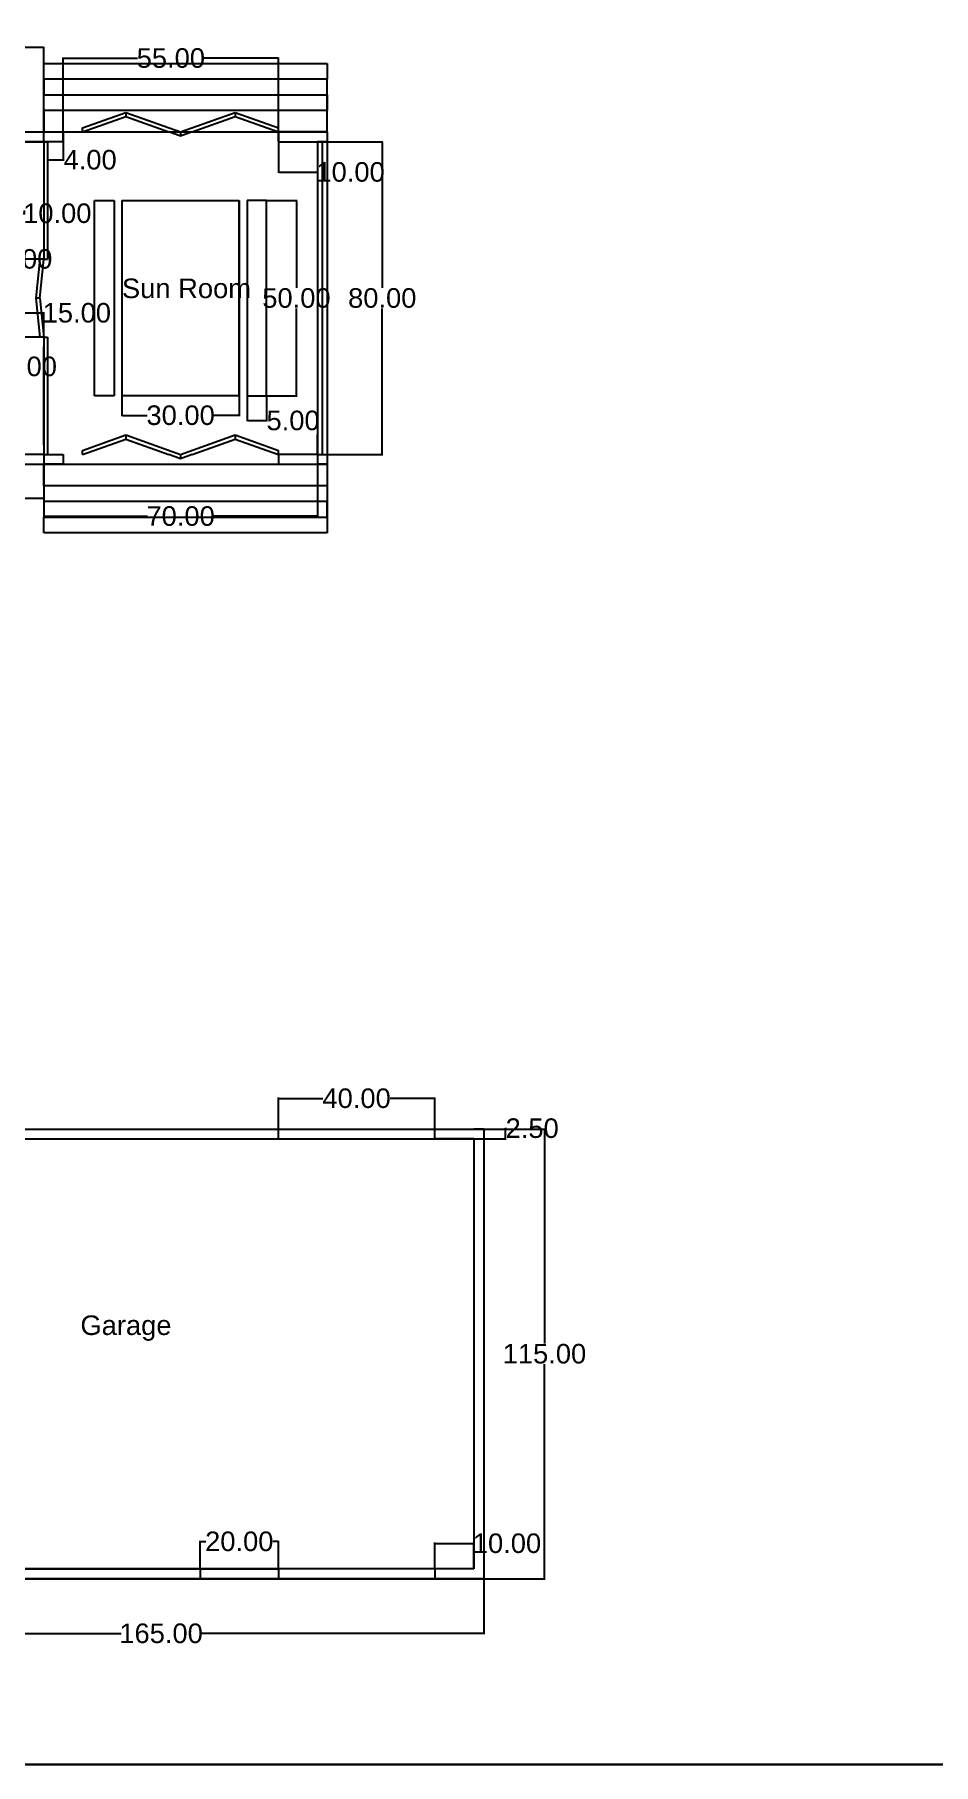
# Model space of a CAD drawing. Header units: millimetres. Extents: x 0 to 1000, y 0 to 1100.
# Drawn here: x 270.2 to 500, y 0 to 442.4 of the extents above; entities that cross this region are included whole.
import ezdxf

# ---------------------------------------------------------------- set-up
doc = ezdxf.new("R2010")
doc.units = ezdxf.units.MM
doc.header["$MEASUREMENT"] = 0
for name, color, linetype in [('2d1', 3, 'Continuous'), ('2ddim', 2, 'Continuous'), ('2ddimfurn', 2, 'Continuous'), ('2dfurn1', 130, 'Continuous'), ('text', 255, 'Continuous')]:
    doc.layers.add(name, color=color, linetype=linetype)
doc.styles.get("Standard").update_dxf_attribs({"font": 'Arial.ttf'})
doc.dimstyles.get("Standard").update_dxf_attribs({"dimtxt": 5, "dimasz": 0.18, "dimexe": 0.18, "dimexo": 0.0625, "dimgap": 0.09, "dimtad": 0, "dimtih": 1, "dimtoh": 1, "dimzin": 0, "dimdsep": 46, "dimtxsty": 'Standard', "dimcen": 0.09, "dimadec": 0, "dimazin": 0, "dimtfac": 1, "dimtofl": 0, "dimtmove": 0, "dimatfit": 3, "dimfxl": 1, "dimtolj": 1, "dimtzin": 0, "dimarcsym": 0})

# ---------------------------------------------------------------- blocks, each defined once
blk = doc.blocks.new('*D2')
at = {"layer": '2ddim', "color": 0, "lineweight": -2, "transparency": 16777216}
for p, q in [((385.06, 162.5), (400.72, 162.5)), ((400.54, 162.32), (400.54, 107.64)), ((400.54, 47.68), (400.54, 102.36)), ((385.06, 47.5), (400.72, 47.5))]:
    blk.add_line(p, q, dxfattribs=at)
at = {"layer": '2ddim', "color": 0, "transparency": 16777216}
for points in [[(400.51, 162.32), (400.57, 162.32), (400.54, 162.5)], [(400.51, 47.68), (400.57, 47.68), (400.54, 47.5)]]:
    blk.add_solid(points, dxfattribs=at)
at = {"layer": '2ddim', "color": 0, "transparency": 16777216, "insert": (400.54, 105), "char_height": 5, "attachment_point": 5}
blk.add_mtext('\\A1;115.00', dxfattribs=at)
blk = doc.blocks.new('*D3')
at = {"layer": '2ddim', "color": 0, "lineweight": -2, "transparency": 16777216}
for p, q in [((220, 47.44), (220, 33.32)), ((385, 47.44), (385, 33.32)), ((220.18, 33.5), (292.28, 33.5)), ((384.82, 33.5), (312.72, 33.5))]:
    blk.add_line(p, q, dxfattribs=at)
at = {"layer": '2ddim', "color": 0, "transparency": 16777216}
for points in [[(220.18, 33.53), (220.18, 33.47), (220, 33.5)], [(384.82, 33.53), (384.82, 33.47), (385, 33.5)]]:
    blk.add_solid(points, dxfattribs=at)
at = {"layer": '2ddim', "color": 0, "transparency": 16777216, "insert": (302.5, 33.5), "char_height": 5, "attachment_point": 5}
blk.add_mtext('\\A1;165.00', dxfattribs=at)
blk = doc.blocks.new('*D5')
at = {"layer": '2ddim', "color": 0, "lineweight": -2, "transparency": 16777216}
for p, q in [((312.5, 50.06), (312.5, 57.2)), ((312.68, 57.02), (313.94, 57.02)), ((332.32, 57.02), (331.06, 57.02)), ((332.5, 50.06), (332.5, 57.2))]:
    blk.add_line(p, q, dxfattribs=at)
at = {"layer": '2ddim', "color": 0, "transparency": 16777216}
for points in [[(312.68, 57.05), (312.68, 56.99), (312.5, 57.02)], [(332.32, 57.05), (332.32, 56.99), (332.5, 57.02)]]:
    blk.add_solid(points, dxfattribs=at)
at = {"layer": '2ddim', "color": 0, "transparency": 16777216, "insert": (322.5, 57.02), "char_height": 5, "attachment_point": 5}
blk.add_mtext('\\A1;20.00', dxfattribs=at)
blk = doc.blocks.new('*D6')
at = {"layer": '2ddim', "color": 0, "lineweight": -2, "transparency": 16777216}
for p, q in [((372.5, 50.06), (372.5, 56.71)), ((372.68, 56.53), (382.32, 56.53)), ((382.5, 50.06), (382.5, 56.71)), ((382.5, 56.53), (382.68, 56.53))]:
    blk.add_line(p, q, dxfattribs=at)
at = {"layer": '2ddim', "color": 0, "transparency": 16777216}
for points in [[(372.68, 56.56), (372.68, 56.5), (372.5, 56.53)], [(382.32, 56.56), (382.32, 56.5), (382.5, 56.53)]]:
    blk.add_solid(points, dxfattribs=at)
at = {"layer": '2ddim', "color": 0, "transparency": 16777216, "insert": (390.96, 56.53), "char_height": 5, "attachment_point": 5}
blk.add_mtext('\\A1;10.00', dxfattribs=at)
blk = doc.blocks.new('*D7')
at = {"layer": '2ddim', "color": 0, "lineweight": -2, "transparency": 16777216}
for p, q in [((332.5, 162.56), (332.5, 170.52)), ((332.68, 170.34), (343.88, 170.34)), ((372.32, 170.34), (361.12, 170.34)), ((372.5, 162.56), (372.5, 170.52))]:
    blk.add_line(p, q, dxfattribs=at)
at = {"layer": '2ddim', "color": 0, "transparency": 16777216}
for points in [[(332.68, 170.37), (332.68, 170.31), (332.5, 170.34)], [(372.32, 170.37), (372.32, 170.31), (372.5, 170.34)]]:
    blk.add_solid(points, dxfattribs=at)
at = {"layer": '2ddim', "color": 0, "transparency": 16777216, "insert": (352.5, 170.34), "char_height": 5, "attachment_point": 5}
blk.add_mtext('\\A1;40.00', dxfattribs=at)
blk = doc.blocks.new('*D23')
at = {"layer": '2ddim', "color": 0, "lineweight": -2, "transparency": 16777216}
for p, q in [((272.5, 334.94), (272.5, 319.05)), ((342.5, 334.94), (342.5, 319.05)), ((272.68, 319.23), (299, 319.23)), ((342.32, 319.23), (316, 319.23))]:
    blk.add_line(p, q, dxfattribs=at)
at = {"layer": '2ddim', "color": 0, "transparency": 16777216}
for points in [[(272.68, 319.26), (272.68, 319.2), (272.5, 319.23)], [(342.32, 319.26), (342.32, 319.2), (342.5, 319.23)]]:
    blk.add_solid(points, dxfattribs=at)
at = {"layer": '2ddim', "color": 0, "transparency": 16777216, "insert": (307.5, 319.23), "char_height": 5, "attachment_point": 5}
blk.add_mtext('\\A1;70.00', dxfattribs=at)
blk = doc.blocks.new('*D24')
at = {"layer": '2ddim', "color": 0, "lineweight": -2, "transparency": 16777216}
for p, q in [((342.56, 415), (359.24, 415)), ((359.06, 414.82), (359.06, 377.64)), ((359.06, 335.18), (359.06, 372.36)), ((342.56, 335), (359.24, 335))]:
    blk.add_line(p, q, dxfattribs=at)
at = {"layer": '2ddim', "color": 0, "transparency": 16777216}
for points in [[(359.03, 414.82), (359.09, 414.82), (359.06, 415)], [(359.03, 335.18), (359.09, 335.18), (359.06, 335)]]:
    blk.add_solid(points, dxfattribs=at)
at = {"layer": '2ddim', "color": 0, "transparency": 16777216, "insert": (359.06, 375), "char_height": 5, "attachment_point": 5}
blk.add_mtext('\\A1;80.00', dxfattribs=at)
blk = doc.blocks.new('*D25')
at = {"layer": '2ddim', "color": 0, "lineweight": -2, "transparency": 16777216}
for p, q in [((172.5, 415.06), (172.5, 439.29)), ((172.68, 439.11), (212.28, 439.11)), ((272.32, 439.11), (232.72, 439.11)), ((272.5, 415.06), (272.5, 439.29))]:
    blk.add_line(p, q, dxfattribs=at)
at = {"layer": '2ddim', "color": 0, "transparency": 16777216}
for points in [[(172.68, 439.14), (172.68, 439.08), (172.5, 439.11)], [(272.32, 439.14), (272.32, 439.08), (272.5, 439.11)]]:
    blk.add_solid(points, dxfattribs=at)
at = {"layer": '2ddim', "color": 0, "transparency": 16777216, "insert": (222.5, 439.11), "char_height": 5, "attachment_point": 5}
blk.add_mtext('\\A1;100.00', dxfattribs=at)
blk = doc.blocks.new('*D33')
at = {"layer": '2ddim', "color": 0, "lineweight": -2, "transparency": 16777216}
for p, q in [((227.5, 334.94), (227.5, 323.55)), ((272.5, 334.94), (272.5, 323.55)), ((227.68, 323.73), (241.38, 323.73)), ((272.32, 323.73), (258.62, 323.73))]:
    blk.add_line(p, q, dxfattribs=at)
at = {"layer": '2ddim', "color": 0, "transparency": 16777216}
for points in [[(227.68, 323.76), (227.68, 323.7), (227.5, 323.73)], [(272.32, 323.76), (272.32, 323.7), (272.5, 323.73)]]:
    blk.add_solid(points, dxfattribs=at)
at = {"layer": '2ddim', "color": 0, "transparency": 16777216, "insert": (250, 323.73), "char_height": 5, "attachment_point": 5}
blk.add_mtext('\\A1;45.00', dxfattribs=at)
blk = doc.blocks.new('*D52')
at = {"layer": '2ddim', "color": 0, "lineweight": -2, "transparency": 16777216}
for p, q in [((382.56, 162.5), (390.78, 162.5)), ((382.56, 160), (390.78, 160)), ((390.6, 162.5), (390.6, 162.68)), ((390.6, 162.68), (390.78, 162.68)), ((390.6, 160.18), (390.6, 162.32))]:
    blk.add_line(p, q, dxfattribs=at)
at = {"layer": '2ddim', "color": 0, "transparency": 16777216}
for points in [[(390.57, 162.32), (390.63, 162.32), (390.6, 162.5)], [(390.57, 160.18), (390.63, 160.18), (390.6, 160)]]:
    blk.add_solid(points, dxfattribs=at)
at = {"layer": '2ddim', "color": 0, "transparency": 16777216, "insert": (397.4, 162.68), "char_height": 5, "attachment_point": 5}
blk.add_mtext('\\A1;2.50', dxfattribs=at)
blk = doc.blocks.new('*D61')
at = {"layer": '2ddim', "color": 0, "lineweight": -2, "transparency": 16777216}
for p, q in [((257.5, 365.06), (257.5, 371.4)), ((257.68, 371.22), (272.32, 371.22)), ((272.5, 365.06), (272.5, 371.4)), ((272.5, 371.22), (272.68, 371.22))]:
    blk.add_line(p, q, dxfattribs=at)
at = {"layer": '2ddim', "color": 0, "transparency": 16777216}
for points in [[(257.68, 371.25), (257.68, 371.19), (257.5, 371.22)], [(272.32, 371.25), (272.32, 371.19), (272.5, 371.22)]]:
    blk.add_solid(points, dxfattribs=at)
at = {"layer": '2ddim', "color": 0, "transparency": 16777216, "insert": (280.96, 371.22), "char_height": 5, "attachment_point": 5}
blk.add_mtext('\\A1;15.00', dxfattribs=at)
blk = doc.blocks.new('*D62')
at = {"layer": '2ddim', "color": 0, "lineweight": -2, "transparency": 16777216}
for p, q in [((257.56, 365), (267.32, 365)), ((267.14, 364.82), (267.14, 360.14)), ((267.14, 350.18), (267.14, 354.86)), ((257.56, 350), (267.32, 350))]:
    blk.add_line(p, q, dxfattribs=at)
at = {"layer": '2ddim', "color": 0, "transparency": 16777216}
for points in [[(267.11, 364.82), (267.17, 364.82), (267.14, 365)], [(267.11, 350.18), (267.17, 350.18), (267.14, 350)]]:
    blk.add_solid(points, dxfattribs=at)
at = {"layer": '2ddim', "color": 0, "transparency": 16777216, "insert": (267.14, 357.5), "char_height": 5, "attachment_point": 5}
blk.add_mtext('\\A1;15.00', dxfattribs=at)
blk = doc.blocks.new('*D63')
at = {"layer": '2ddim', "color": 0, "lineweight": -2, "transparency": 16777216}
for p, q in [((242.5, 385.06), (242.5, 385.18)), ((242.68, 385), (257.32, 385)), ((257.5, 385.06), (257.5, 385.18)), ((257.5, 385), (257.68, 385))]:
    blk.add_line(p, q, dxfattribs=at)
at = {"layer": '2ddim', "color": 0, "transparency": 16777216}
for points in [[(242.68, 385.03), (242.68, 384.97), (242.5, 385)], [(257.32, 385.03), (257.32, 384.97), (257.5, 385)]]:
    blk.add_solid(points, dxfattribs=at)
at = {"layer": '2ddim', "color": 0, "transparency": 16777216, "insert": (265.96, 385), "char_height": 5, "attachment_point": 5}
blk.add_mtext('\\A1;15.00', dxfattribs=at)
blk = doc.blocks.new('*D67')
at = {"layer": '2ddim', "color": 0, "lineweight": -2, "transparency": 16777216}
for p, q in [((257.5, 397.44), (257.5, 396.5)), ((257.68, 396.68), (267.32, 396.68)), ((267.5, 397.44), (267.5, 396.5)), ((267.5, 396.68), (267.68, 396.68))]:
    blk.add_line(p, q, dxfattribs=at)
at = {"layer": '2ddim', "color": 0, "transparency": 16777216}
for points in [[(257.68, 396.71), (257.68, 396.65), (257.5, 396.68)], [(267.32, 396.71), (267.32, 396.65), (267.5, 396.68)]]:
    blk.add_solid(points, dxfattribs=at)
at = {"layer": '2ddim', "color": 0, "transparency": 16777216, "insert": (275.96, 396.68), "char_height": 5, "attachment_point": 5}
blk.add_mtext('\\A1;10.00', dxfattribs=at)
blk = doc.blocks.new('*D76')
at = {"layer": '2ddim', "color": 0, "lineweight": -2, "transparency": 16777216}
for p, q in [((277.5, 415.06), (277.5, 436.55)), ((277.68, 436.37), (296.48, 436.37)), ((332.32, 436.37), (313.52, 436.37)), ((332.5, 415.06), (332.5, 436.55))]:
    blk.add_line(p, q, dxfattribs=at)
at = {"layer": '2ddim', "color": 0, "transparency": 16777216}
for points in [[(277.68, 436.4), (277.68, 436.34), (277.5, 436.37)], [(332.32, 436.4), (332.32, 436.34), (332.5, 436.37)]]:
    blk.add_solid(points, dxfattribs=at)
at = {"layer": '2ddim', "color": 0, "transparency": 16777216, "insert": (305, 436.37), "char_height": 5, "attachment_point": 5}
blk.add_mtext('\\A1;55.00', dxfattribs=at)
blk = doc.blocks.new('*D77')
at = {"layer": '2ddim', "color": 0, "lineweight": -2, "transparency": 16777216}
for p, q in [((332.5, 414.94), (332.5, 407.06)), ((342.5, 414.94), (342.5, 407.06)), ((332.68, 407.24), (342.32, 407.24)), ((342.5, 407.24), (342.68, 407.24))]:
    blk.add_line(p, q, dxfattribs=at)
at = {"layer": '2ddim', "color": 0, "transparency": 16777216}
for points in [[(332.68, 407.27), (332.68, 407.21), (332.5, 407.24)], [(342.32, 407.27), (342.32, 407.21), (342.5, 407.24)]]:
    blk.add_solid(points, dxfattribs=at)
at = {"layer": '2ddim', "color": 0, "transparency": 16777216, "insert": (350.96, 407.24), "char_height": 5, "attachment_point": 5}
blk.add_mtext('\\A1;10.00', dxfattribs=at)
blk = doc.blocks.new('*D78')
at = {"layer": '2ddim', "color": 0, "lineweight": -2, "transparency": 16777216}
for p, q in [((273.5, 414.94), (273.5, 410.18)), ((277.5, 414.94), (277.5, 410.18)), ((273.68, 410.36), (277.32, 410.36)), ((277.5, 410.36), (277.68, 410.36))]:
    blk.add_line(p, q, dxfattribs=at)
at = {"layer": '2ddim', "color": 0, "transparency": 16777216}
for points in [[(273.68, 410.39), (273.68, 410.33), (273.5, 410.36)], [(277.32, 410.39), (277.32, 410.33), (277.5, 410.36)]]:
    blk.add_solid(points, dxfattribs=at)
at = {"layer": '2ddim', "color": 0, "transparency": 16777216, "insert": (284.36, 410.36), "char_height": 5, "attachment_point": 5}
blk.add_mtext('\\A1;4.00', dxfattribs=at)
blk = doc.blocks.new('*D113')
at = {"layer": '2ddimfurn', "color": 0, "lineweight": -2, "transparency": 16777216}
for p, q in [((292.5, 349.94), (292.5, 344.84)), ((322.5, 349.94), (322.5, 344.84)), ((292.68, 345.02), (298.98, 345.02)), ((322.32, 345.02), (316.02, 345.02))]:
    blk.add_line(p, q, dxfattribs=at)
at = {"layer": '2ddimfurn', "color": 0, "transparency": 16777216}
for points in [[(292.68, 345.05), (292.68, 344.99), (292.5, 345.02)], [(322.32, 345.05), (322.32, 344.99), (322.5, 345.02)]]:
    blk.add_solid(points, dxfattribs=at)
at = {"layer": '2ddimfurn', "color": 0, "transparency": 16777216, "insert": (307.5, 345.02), "char_height": 5, "attachment_point": 5}
blk.add_mtext('\\A1;30.00', dxfattribs=at)
blk = doc.blocks.new('*D114')
at = {"layer": '2ddimfurn', "color": 0, "lineweight": -2, "transparency": 16777216}
for p, q in [((329.56, 400), (337.3, 400)), ((337.12, 399.82), (337.12, 377.64)), ((337.12, 350.18), (337.12, 372.36)), ((329.56, 350), (337.3, 350))]:
    blk.add_line(p, q, dxfattribs=at)
at = {"layer": '2ddimfurn', "color": 0, "transparency": 16777216}
for points in [[(337.09, 399.82), (337.15, 399.82), (337.12, 400)], [(337.09, 350.18), (337.15, 350.18), (337.12, 350)]]:
    blk.add_solid(points, dxfattribs=at)
at = {"layer": '2ddimfurn', "color": 0, "transparency": 16777216, "insert": (337.12, 375), "char_height": 5, "attachment_point": 5}
blk.add_mtext('\\A1;50.00', dxfattribs=at)
blk = doc.blocks.new('*D115')
at = {"layer": '2ddimfurn', "color": 0, "lineweight": -2, "transparency": 16777216}
for p, q in [((324.5, 349.94), (324.5, 343.5)), ((329.5, 349.94), (329.5, 343.5)), ((324.68, 343.68), (329.32, 343.68)), ((329.5, 343.68), (329.68, 343.68))]:
    blk.add_line(p, q, dxfattribs=at)
at = {"layer": '2ddimfurn', "color": 0, "transparency": 16777216}
for points in [[(324.68, 343.71), (324.68, 343.65), (324.5, 343.68)], [(329.32, 343.71), (329.32, 343.65), (329.5, 343.68)]]:
    blk.add_solid(points, dxfattribs=at)
at = {"layer": '2ddimfurn', "color": 0, "transparency": 16777216, "insert": (336.26, 343.68), "char_height": 5, "attachment_point": 5}
blk.add_mtext('\\A1;5.00', dxfattribs=at)

msp = doc.modelspace()

# ---------------------------------------------------------------- linework, layer by layer
at = {"layer": '2d1', "extrusion": (0, 0, -1)}
for p, q in [((272.5, 427), (272.5, 435)), ((272.5, 435), (345, 435)), ((345, 435), (345, 431)), ((345, 431), (272.5, 431)), ((272.5, 431), (272.5, 427)), ((345, 423), (345, 431)), ((272.5, 417.5), (272.5, 427)), ((272.5, 427), (345, 427)), ((345, 427), (345, 423)), ((345, 423), (272.5, 423)), ((272.5, 423), (272.5, 417.5)), ((345, 417.5), (345, 423)), ((272.5, 417.5), (345, 417.5)), ((272.5, 332.5), (345, 332.5)), ((272.5, 327), (272.5, 332.5)), ((272.5, 332.5), (272.5, 323)), ((345, 332.5), (345, 327)), ((345, 327), (272.5, 327)), ((345, 323), (272.5, 323)), ((272.5, 323), (272.5, 319)), ((345, 327), (345, 323)), ((345, 319), (345, 323)), ((345, 323), (345, 315)), ((272.5, 319), (345, 319)), ((272.5, 315), (272.5, 319)), ((345, 315), (272.5, 315))]:
    msp.add_line(p, q, dxfattribs=at)
at = {"layer": '2d1'}
for p, q in [((282.446, 418.562), (293.473, 422.5)), ((282.446, 417.5), (293.473, 421.438)), ((293.473, 422.5), (307.473, 417.5)), ((293.473, 422.5), (293.473, 421.438)), ((293.473, 421.438), (304.5, 417.5)), ((307.473, 417.5), (321.473, 422.5)), ((310.446, 417.5), (321.473, 421.438)), ((321.473, 422.5), (332.5, 418.562)), ((321.473, 422.5), (321.473, 421.438)), ((321.473, 421.438), (332.5, 417.5)), ((52.5, 417.5), (272.5, 417.5)), ((272.5, 415), (272.5, 417.5)), ((272.5, 417.5), (277.5, 417.5)), ((277.5, 417.5), (277.5, 415)), ((282.446, 417.5), (282.446, 418.562)), ((307.473, 416.438), (304.5, 417.5)), ((307.473, 417.5), (307.473, 416.438)), ((310.446, 417.5), (307.473, 416.438)), ((332.5, 417.5), (332.5, 418.562)), ((342.5, 417.5), (332.5, 417.5)), ((342.5, 417.5), (332.5, 417.5)), ((345, 417.5), (332.5, 417.5)), ((332.5, 417.5), (332.5, 415)), ((342.5, 417.5), (345, 417.5)), ((345, 417.5), (345, 415)), ((52.5, 415), (272.5, 415)), ((272.5, 415), (262.5, 415)), ((272.5, 415), (262.5, 415)), ((272.5, 415), (272.5, 385)), ((272.5, 415), (272.5, 392.5)), ((272.5, 415), (272.5, 385)), ((277.5, 415), (272.5, 415)), ((272.5, 415), (273.5, 415)), ((273.5, 415), (273.5, 385)), ((332.5, 415), (342.5, 415)), ((342.5, 415), (342.5, 337.5)), ((342.5, 415), (345, 415)), ((345, 415), (342.5, 415)), ((343.75, 335), (343.75, 415)), ((345, 415), (345, 335)), ((345, 415), (345, 415)), ((272.5, 385), (257.5, 385)), ((271.5, 385), (270.5, 375)), ((271.5, 375), (272.5, 385)), ((272.5, 385), (271.5, 385)), ((272.5, 385), (273.5, 385)), ((271.5, 375), (270.5, 375)), ((270.5, 375), (271.5, 365)), ((271.5, 375), (272.5, 365)), ((272.5, 365), (257.5, 365)), ((272.5, 365), (271.5, 365)), ((272.5, 365), (272.5, 337.5)), ((272.5, 365), (273.5, 365)), ((273.5, 365), (273.5, 335)), ((272.5, 337.5), (272.5, 362.5)), ((272.5, 337.5), (272.5, 335)), ((282.446, 336.062), (293.473, 340)), ((282.446, 335), (293.473, 338.938)), ((293.473, 340), (307.473, 335)), ((293.473, 340), (293.473, 338.938)), ((293.473, 338.938), (304.5, 335)), ((307.473, 335), (321.473, 340)), ((310.446, 335), (321.473, 338.938)), ((321.473, 340), (332.5, 336.062)), ((321.473, 340), (321.473, 338.938)), ((321.473, 338.938), (332.5, 335)), ((342.5, 335), (342.5, 340)), ((342.5, 337.5), (342.5, 335)), ((272.5, 335), (222.764, 335)), ((222.764, 332.5), (272.5, 332.5)), ((272.5, 335), (272.5, 332.5)), ((272.5, 335), (277.5, 335)), ((277.5, 332.5), (272.5, 332.5)), ((277.5, 335), (277.5, 335)), ((277.5, 335), (277.5, 332.5)), ((282.446, 335), (282.446, 336.062)), ((307.473, 333.938), (304.5, 335)), ((307.473, 335), (307.473, 333.938)), ((310.446, 335), (307.473, 333.938)), ((332.5, 335), (332.5, 336.062)), ((342.5, 335), (332.5, 335)), ((342.5, 335), (332.5, 335)), ((342.5, 335), (332.5, 335)), ((332.5, 335), (332.5, 332.5)), ((332.5, 332.5), (342.5, 332.5)), ((342.5, 335), (345, 335)), ((345, 332.5), (342.5, 332.5)), ((345, 335), (345, 332.5)), ((345, 332.5), (345, 332.5)), ((202.5, 160), (382.5, 160)), ((205, 162.5), (385, 162.5)), ((222.5, 160), (322.5, 160)), ((322.5, 160), (332.5, 160)), ((332.5, 160), (332.5, 162.5)), ((372.5, 160), (372.5, 162.5)), ((382.5, 160), (372.5, 160)), ((385, 162.5), (382.5, 162.5)), ((382.5, 160), (382.5, 50)), ((385, 162.5), (385, 160)), ((385, 160), (385, 47.5)), ((385, 160), (385, 47.5)), ((382.5, 50), (222.5, 50)), ((222.5, 50), (322.5, 50)), ((322.5, 50), (312.5, 50)), ((312.5, 50), (312.5, 47.5)), ((322.5, 50), (332.5, 50)), ((332.5, 50), (332.5, 47.5)), ((382.5, 50), (372.5, 50)), ((372.5, 50), (372.5, 47.5)), ((385, 47.5), (182.5, 47.5))]:
    msp.add_line(p, q, dxfattribs=at)
at = {"layer": '2ddim'}
for p, q in [((220, 47.5), (385, 47.5)), ((385, 47.5), (220, 47.5))]:
    msp.add_line(p, q, dxfattribs=at)
at = {"layer": '2dfurn1'}
for p, q in [((285.5, 350), (285.5, 400)), ((285.5, 400), (290.5, 400)), ((290.5, 400), (290.5, 350)), ((292.5, 400), (292.5, 350)), ((292.5, 400), (322.5, 400)), ((322.5, 350), (322.5, 400)), ((322.5, 400), (322.5, 350)), ((324.5, 400), (324.5, 350)), ((329.5, 400), (324.5, 400)), ((329.5, 350), (329.5, 400)), ((290.5, 350), (285.5, 350)), ((322.5, 350), (292.5, 350)), ((324.5, 350), (329.5, 350))]:
    msp.add_line(p, q, dxfattribs=at)
at = {"layer": 'text'}
for p, q in [((1000, 0), (0, 0)), ((0, 0), (1000, 0))]:
    msp.add_line(p, q, dxfattribs=at)

# ---------------------------------------------------------------- texts
for s, p in [('Sun Room', (292.5, 375)), ('Garage', (281.879, 109.818))]:
    msp.add_text(s, height=5, dxfattribs=at).set_placement(p)

# ---------------------------------------------------------------- dimensions: what is measured, and where the dimension line sits
at = {"layer": '2ddim'}
for base, p1, p2, picture, middle in [((272.5, 439.112), (172.5, 415), (272.5, 415), '*D25', (222.5, 439.112)), ((332.5, 436.373), (277.5, 415), (332.5, 415), '*D76', (305, 436.373)), ((277.5, 410.36), (273.5, 415), (277.5, 415), '*D78', (284.356, 410.36)), ((342.5, 407.235), (332.5, 415), (342.5, 415), '*D77', (350.962, 407.235)), ((267.5, 396.679), (257.5, 397.5), (267.5, 397.5), '*D67', (275.962, 396.679)), ((257.5, 385), (242.5, 385), (257.5, 385), '*D63', (265.962, 385)), ((272.5, 371.217), (257.5, 365), (272.5, 365), '*D61', (280.962, 371.217)), ((272.5, 323.731), (227.5, 335), (272.5, 335), '*D33', (250, 323.731)), ((342.5, 319.228), (272.5, 335), (342.5, 335), '*D23', (307.5, 319.228)), ((372.5, 170.342), (332.5, 162.5), (372.5, 162.5), '*D7', (352.5, 170.342)), ((332.5, 57.018), (312.5, 50), (332.5, 50), '*D5', (322.5, 57.018)), ((382.5, 56.527), (372.5, 50), (382.5, 50), '*D6', (390.962, 56.527)), ((385, 33.503), (220, 47.5), (385, 47.5), '*D3', (302.5, 33.503))]:
    dim = msp.add_linear_dim(base=base, p1=p1, p2=p2, dimstyle='Standard', dxfattribs=at)
    dim.commit()
    dim.dimension.update_dxf_attribs({"geometry": picture, "text_midpoint": middle})
for base, p1, p2, picture, middle in [((359.065, 335), (342.5, 415), (342.5, 335), '*D24', (359.065, 375)), ((267.143, 350), (257.5, 365), (257.5, 350), '*D62', (267.143, 357.5)), ((390.602, 162.5), (382.5, 160), (382.5, 162.5), '*D52', (397.4, 162.68)), ((400.54, 47.5), (385, 162.5), (385, 47.5), '*D2', (400.54, 105))]:
    dim = msp.add_linear_dim(base=base, p1=p1, p2=p2, angle=90, dimstyle='Standard', dxfattribs=at)
    dim.commit()
    dim.dimension.update_dxf_attribs({"geometry": picture, "text_midpoint": middle})
at = {"layer": '2ddimfurn'}
dim = msp.add_linear_dim(base=(337.118, 350), p1=(329.5, 400), p2=(329.5, 350), angle=90, dimstyle='Standard', dxfattribs=at)
dim.commit()
dim.dimension.update_dxf_attribs({"geometry": '*D114', "text_midpoint": (337.118, 375)})
for base, p1, p2, picture, middle in [((322.5, 345.024), (292.5, 350), (322.5, 350), '*D113', (307.5, 345.024)), ((329.5, 343.679), (324.5, 350), (329.5, 350), '*D115', (336.255, 343.679))]:
    dim = msp.add_linear_dim(base=base, p1=p1, p2=p2, dimstyle='Standard', dxfattribs=at)
    dim.commit()
    dim.dimension.update_dxf_attribs({"geometry": picture, "text_midpoint": middle})

doc.saveas('drawing.dxf')
